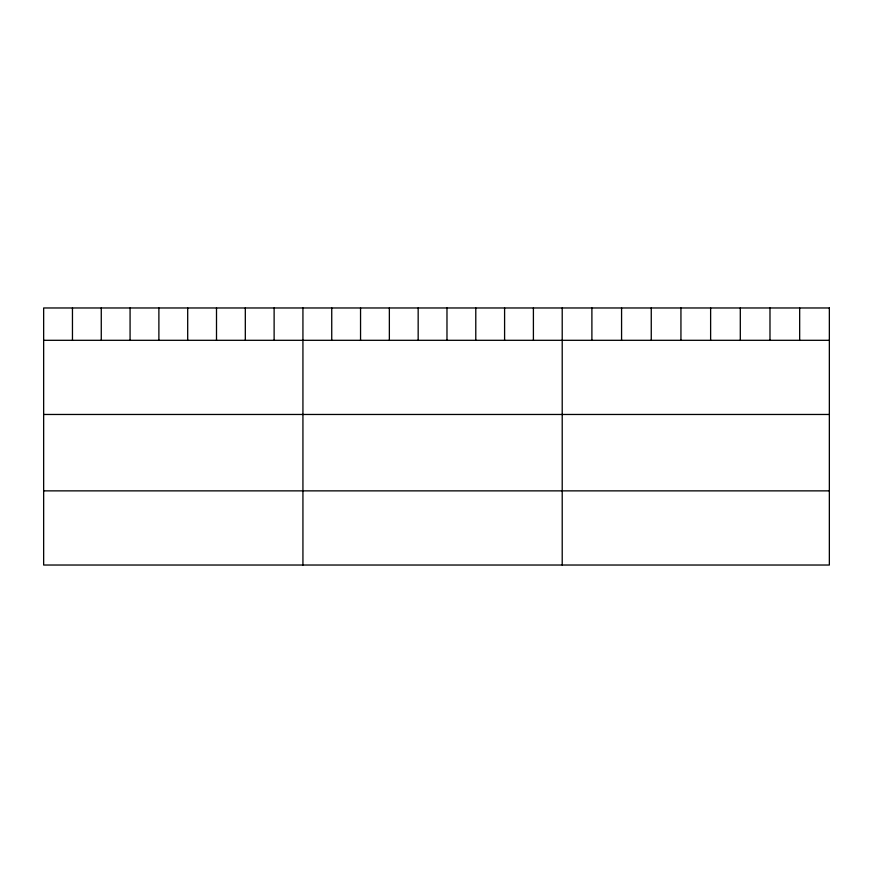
<?xml version="1.0" encoding="UTF-8"?>
<svg xmlns="http://www.w3.org/2000/svg" width="873" height="873" viewBox="0 0 873 873"><rect width="100%" height="100%" fill="white"/><g stroke="black" fill="none" stroke-linecap="round" stroke-linejoin="round"><path stroke-width="1.31" d="M43.65 340.306L829.35 340.306M43.65 414.468L829.35 414.468M43.65 490.866L829.35 490.866M799.668 307.973L799.668 340.306M769.986 307.973L769.986 340.306M740.304 307.973L740.304 340.306M710.622 307.973L710.622 340.306M680.94 307.973L680.94 340.306M651.258 307.973L651.258 340.306M621.576 307.973L621.576 340.306M591.894 307.973L591.894 340.306M562.212 307.973L562.212 565.027M533.403 307.973L533.403 340.306M504.594 307.973L504.594 340.306M475.785 307.973L475.785 340.306M446.976 307.973L446.976 340.306M418.167 307.973L418.167 340.306M389.358 307.973L389.358 340.306M360.549 307.973L360.549 340.306M331.74 307.973L331.74 340.306M302.931 307.973L302.931 565.027M274.122 307.973L274.122 340.306M245.313 307.973L245.313 340.306M216.504 307.973L216.504 340.306M187.695 307.973L187.695 340.306M158.886 307.973L158.886 340.306M130.077 307.973L130.077 340.306M101.268 307.973L101.268 340.306M72.459 307.973L72.459 340.306M829.35 307.973L43.65 307.973L43.65 565.027L829.35 565.027L829.35 307.973"/></g></svg>
